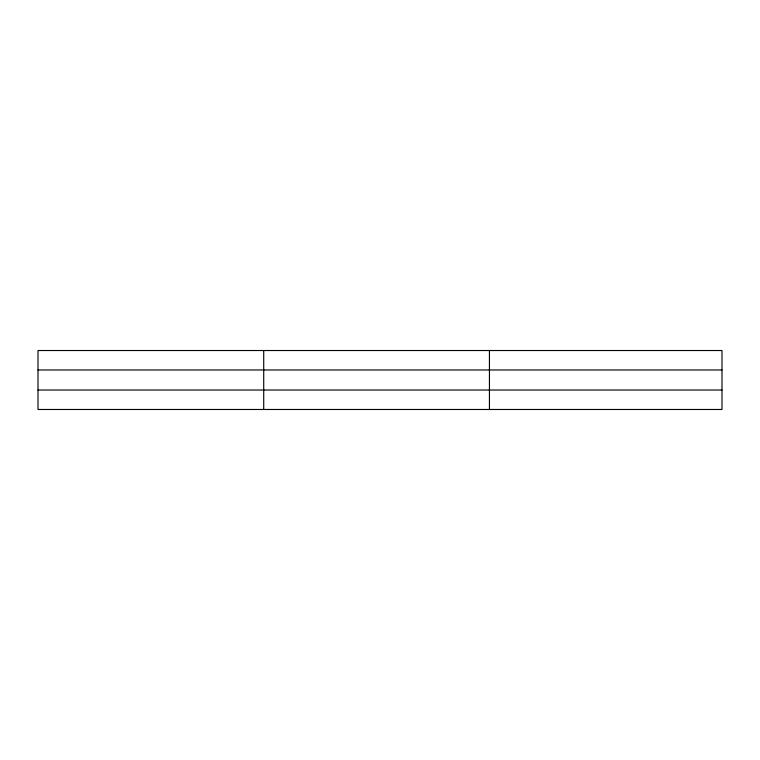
<?xml version="1.0" encoding="UTF-8"?>
<svg xmlns="http://www.w3.org/2000/svg" width="760" height="760" viewBox="0 0 760 760"><rect width="100%" height="100%" fill="white"/><g stroke="black" fill="none" stroke-linecap="round" stroke-linejoin="round"><path stroke-width="1.14" d="M263.72 350.522L263.72 409.478M489.44 350.522L489.44 409.478M722 390.022L722 409.478L38 409.478L38 350.522L722 350.522L722 390.022L38 390.022M38 369.977L722 369.977"/></g></svg>
